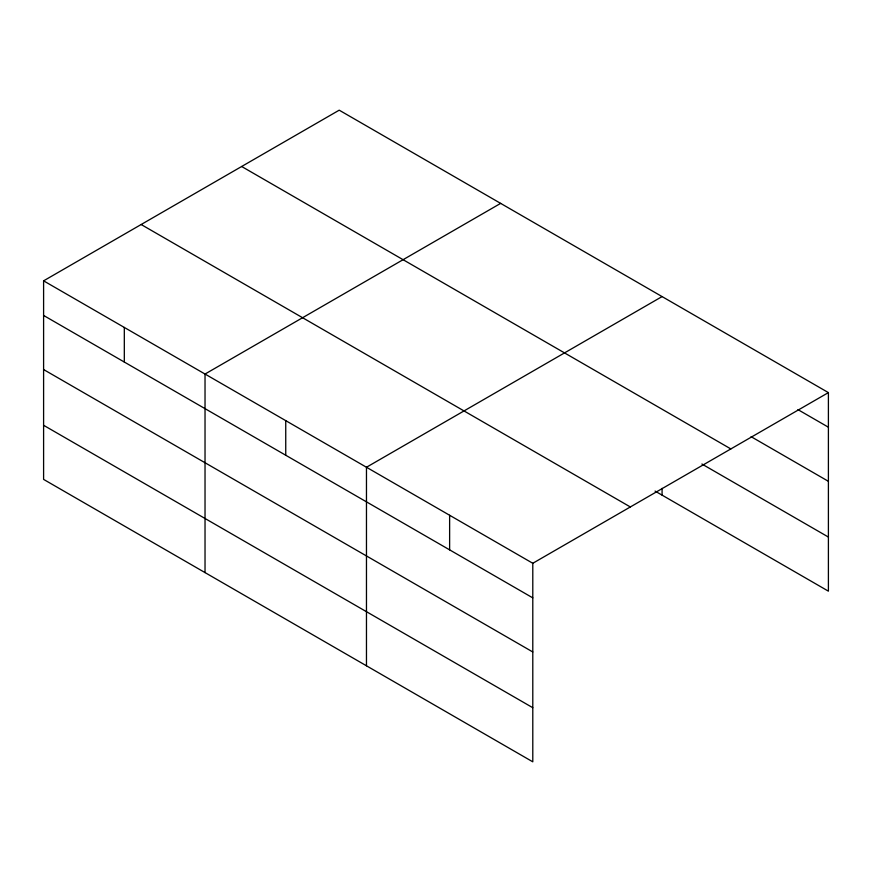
<?xml version="1.0" encoding="UTF-8"?>
<svg xmlns="http://www.w3.org/2000/svg" width="872" height="872" viewBox="0 0 872 872"><rect width="100%" height="100%" fill="white"/><g stroke="black" fill="none" stroke-linecap="round" stroke-linejoin="round"><path stroke-width="1.31" d="M43.6 280.839L532.792 563.279L532.792 761.823L43.6 479.393L43.6 280.839L339.208 110.177L828.4 392.607L828.4 591.162L655.057 491.078M500.648 203.372L205.029 374.044L205.029 572.599M662.077 296.578L366.469 467.25L366.469 665.794M532.792 563.279L828.4 392.607M797.945 409.622L828.4 427.204M751.097 436.676L828.4 481.311M241.664 166.498L730.845 448.927M701.895 464.013L828.4 537.054M141.155 224.518L630.336 506.959M43.6 315.446L532.792 597.876M43.6 369.543L532.792 651.973M43.6 425.285L532.792 707.715M662.077 488.364L662.077 495.133M449.625 515.265L449.625 549.861M285.743 420.642L285.743 455.238M124.315 327.447L124.315 362.043"/></g></svg>
